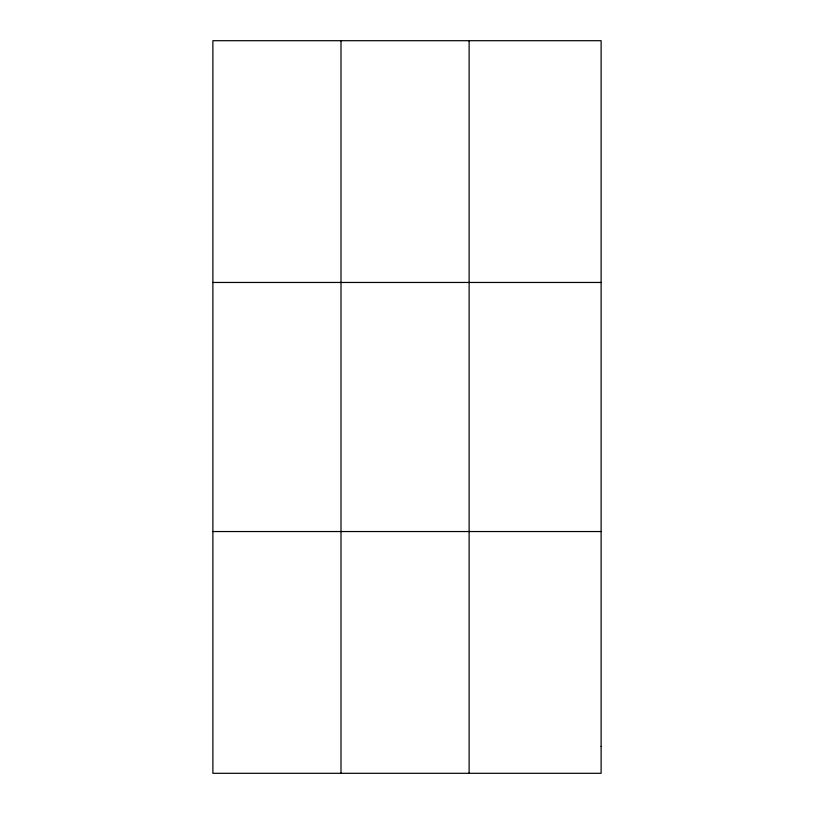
<?xml version="1.0" encoding="UTF-8"?>
<svg xmlns="http://www.w3.org/2000/svg" width="814" height="814" viewBox="0 0 814 814"><rect width="100%" height="100%" fill="white"/><g stroke="black" fill="none" stroke-linecap="round" stroke-linejoin="round"><path stroke-width="1.22" d="M340.995 40.7L340.995 773.3M469.118 40.7L469.118 773.3M212.881 282.458L601.119 282.458M212.881 531.542L601.119 531.542M601.119 746.438L601.119 773.3L212.881 773.3L212.881 40.7L601.119 40.7L601.119 746.438"/></g></svg>
